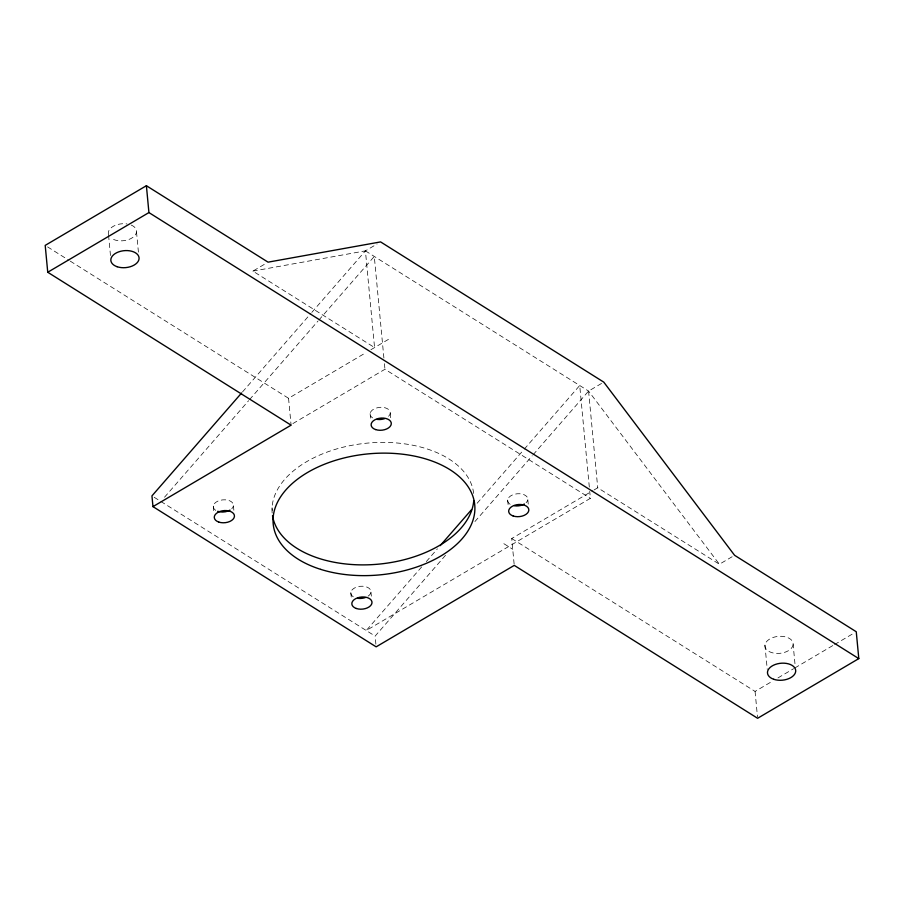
<?xml version="1.0" encoding="UTF-8"?>
<svg xmlns="http://www.w3.org/2000/svg" width="904" height="904" viewBox="0 0 904 904"><rect width="100%" height="100%" fill="white"/><g stroke="black" fill="none" stroke-linecap="round" stroke-linejoin="round"><path stroke-width="0.68" stroke-dasharray="4.52 3.39" d="M242.521 391.929L310.897 313.439M311.823 312.377L365.419 250.86L377.092 243.978M164.528 497.211L248.623 400.687M249.538 399.624L317.925 321.135M318.852 320.084L374.29 256.442L383.906 358.12M421.693 566.887L366.244 630.517L590.38 498.33L589.724 491.369M426.315 561.576L437.4 548.852M477.142 503.245L523.348 450.215M524.263 449.152L579.713 385.511L589.589 489.979M375.883 644.156L375.126 636.1L446.282 554.423M474.928 521.551L532.219 455.785M533.145 454.723L588.583 391.082L602.595 382.821M368.064 596.131L369.284 595.216A10.125 6.079 -5.4 0 0 367.216 587.204A10.125 6.079 -5.4 0 0 353.6 588.56A10.125 6.079 -5.4 0 0 353.306 596.809M252.883 271.121L365.419 250.86L374.561 347.565L252.883 271.121L265.731 263.539M70.252 261.132L288.557 398.291L366.086 352.571M370.934 349.712L389.737 338.616M292.885 423.569L384.957 369.261L590.38 498.33M514.127 564.039L511.72 538.524L592.888 490.646M594.097 489.934L597.725 487.787L719.403 564.243L734.579 555.293M511.72 538.524L755.077 691.424L773.146 680.769M777.96 677.921L793.622 668.689M794.831 667.977L833.375 645.241M834.573 644.529L853.851 633.173M365.419 250.86L588.583 391.082L719.403 564.243M47.584 246.894L69.054 260.386M503.867 543.688L512.737 549.259M154.177 497.268L159.725 500.759M160.833 501.449L375.126 636.1M793.147 644.563A14.17 8.509 -5.4 0 1 771.191 652.428A14.17 8.509 -5.4 0 1 772.796 637.58A14.17 8.509 -5.4 0 1 793.147 644.563L795.181 666.056M764.942 645.151L767.236 669.333M755.077 691.424L757.484 716.94M588.583 391.082L597.725 487.787M527.812 499.629L528.309 504.997M507.664 500.048L508.297 506.76M390.268 413.207L390.777 418.586M384.437 363.69L384.957 369.261M370.12 413.625L370.764 420.337M370.968 592.131L371.352 596.154M350.82 592.549L351.453 599.262M288.557 398.291L291.088 425.162M272.059 507.754L272.319 510.444M233.424 505.709L234.068 512.421M213.287 506.127L213.796 511.494M136.515 231.989L138.425 252.137M108.57 235.255L110.593 256.747M131.261 225.085A14.17 8.509 -5.4 0 1 132.628 237.56A14.17 8.509 -5.4 0 1 111.791 238.543M108.559 234.78A14.17 8.509 -5.4 0 1 126.955 223.921M388.584 416.292A10.125 6.079 -5.4 0 0 388.584 409.523A10.125 6.079 -5.4 0 0 378.222 407.557L375.736 408.224A10.125 6.079 -5.4 0 0 372.606 417.897M510.15 504.308A10.125 6.079 -5.4 0 1 510.444 496.059A10.125 6.079 -5.4 0 1 524.049 494.703A10.125 6.079 -5.4 0 1 526.128 502.714M272.16 513.054A101.225 60.783 -5.4 0 1 367.397 443.107A101.225 60.783 -5.4 0 1 473.73 494.217M215.762 510.398A10.125 6.079 -5.4 0 1 216.067 502.138A10.125 6.079 -5.4 0 1 229.672 500.782A10.125 6.079 -5.4 0 1 231.752 508.794"/><path stroke-width="1.36" d="M241.594 392.991L151.951 495.878L152.968 506.624L376.143 646.846L514.263 565.384L757.608 718.284L858.8 658.609L856.257 631.749L734.579 555.293L603.77 382.132L380.595 241.91L268.059 262.16L146.392 185.715L45.2 245.391L47.742 272.251L291.088 425.162L152.968 506.624M440.18 545.666L471.594 509.607M47.742 272.251L148.923 212.576L858.8 658.609M376.957 419.388L379.533 419.535A10.125 6.079 -5.4 0 0 384.663 418.608M146.392 185.715L148.923 212.576M524.388 504.014A10.125 6.079 -5.4 0 1 514.489 505.799M365.363 597.533A10.125 6.079 -5.4 0 1 357.645 598.301M473.741 500.839A101.225 60.783 -5.4 0 1 375.216 564.435A101.225 60.783 -5.4 0 1 272.499 515.698M230.011 510.105A10.125 6.079 -5.4 0 1 217.751 511.325M513.144 515.981A10.125 6.079 -5.4 0 0 528.817 510.376A10.125 6.079 -5.4 0 0 514.286 505.381A10.125 6.079 -5.4 0 0 513.144 515.981M356.3 608.482A10.125 6.079 -5.4 0 0 371.985 602.878A10.125 6.079 -5.4 0 0 357.442 597.883A10.125 6.079 -5.4 0 0 356.3 608.482M375.601 429.569A10.125 6.079 -5.4 0 0 391.285 423.953A10.125 6.079 -5.4 0 0 376.753 418.959A10.125 6.079 -5.4 0 0 375.601 429.569M218.768 522.071A10.125 6.079 -5.4 0 0 234.441 516.455A10.125 6.079 -5.4 0 0 219.909 511.461A10.125 6.079 -5.4 0 0 218.768 522.071M117.102 266.714A14.17 8.509 -5.4 0 0 139.058 258.849A14.17 8.509 -5.4 0 0 118.706 251.866A14.17 8.509 -5.4 0 0 117.102 266.714M773.734 679.288A14.17 8.509 -5.4 0 0 795.689 671.435A14.17 8.509 -5.4 0 0 775.338 664.451A14.17 8.509 -5.4 0 0 773.734 679.288M320.717 569.373A101.225 60.783 -5.4 0 0 474.849 510.251A101.225 60.783 -5.4 0 0 326.321 463.515A101.225 60.783 -5.4 0 0 320.717 569.373"/></g></svg>
